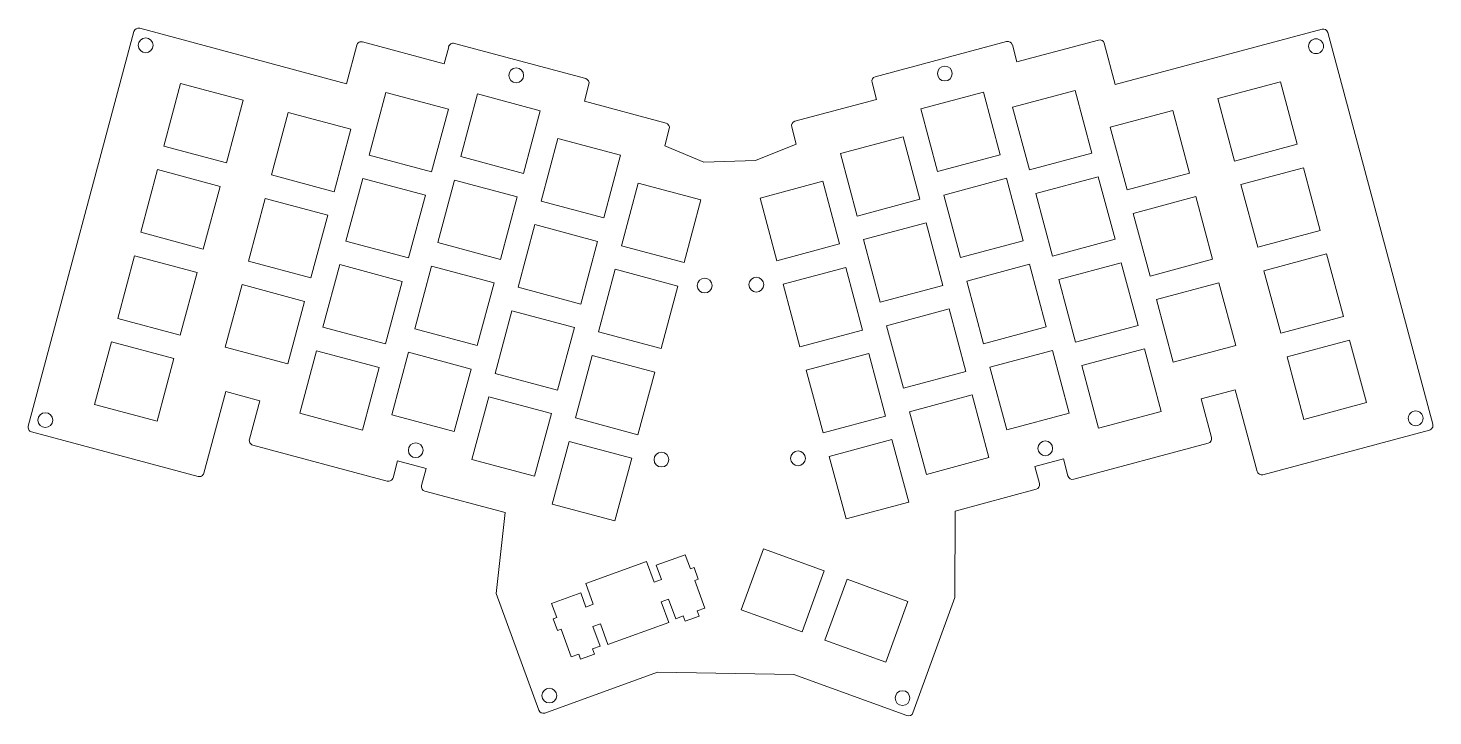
# Model space of a CAD drawing. Header units: millimetres. Extents: x -2 to 298, y 153 to 300.
import ezdxf

# ---------------------------------------------------------------- set-up
doc = ezdxf.new("R2010")
doc.units = ezdxf.units.MM

msp = doc.modelspace()

# ---------------------------------------------------------------- linework, layer by layer
at = {"color": 7, "linetype": 'Continuous', "lineweight": 15}
for p, q in [((20.53, 298.81), (-2.07, 214.48)), ((65.96, 287.67), (21.75, 299.52)), ((274.48, 299.31), (230.28, 287.47)), ((298.14, 214.88), (275.7, 298.61)), ((68.16, 295.91), (65.96, 287.67)), ((86.82, 291.94), (69.39, 296.61)), ((87.8, 295.58), (86.82, 291.94)), ((117.08, 288.76), (89.02, 296.28)), ((207.05, 296.68), (178.99, 289.16)), ((209.25, 292.33), (208.28, 295.97)), ((226.69, 297), (209.25, 292.33)), ((230.28, 287.47), (227.91, 296.3)), ((30.49, 287.7), (26.91, 274.32)), ((43.87, 284.12), (30.49, 287.7)), ((74.36, 285.81), (70.77, 272.43)), ((87.74, 282.22), (74.36, 285.81)), ((93.99, 285.48), (90.41, 272.1)), ((107.37, 281.89), (93.99, 285.48)), ((116.81, 283.91), (117.79, 287.54)), ((178.29, 287.93), (179.26, 284.3)), ((202.08, 285.87), (188.7, 282.29)), ((205.66, 272.49), (202.08, 285.87)), ((221.71, 286.2), (208.34, 282.62)), ((225.3, 272.82), (221.71, 286.2)), ((265.58, 288.09), (252.2, 284.51)), ((269.17, 274.72), (265.58, 288.09)), ((40.28, 270.74), (43.87, 284.12)), ((134.25, 279.23), (116.81, 283.91)), ((179.26, 284.3), (161.82, 279.63)), ((188.7, 282.29), (192.29, 268.91)), ((208.34, 282.62), (211.92, 269.24)), ((252.2, 284.51), (255.79, 271.13)), ((53.49, 281.54), (49.91, 268.16)), ((66.87, 277.95), (53.49, 281.54)), ((84.15, 268.84), (87.74, 282.22)), ((103.78, 268.51), (107.37, 281.89)), ((242.58, 281.93), (229.2, 278.35)), ((246.16, 268.55), (242.58, 281.93)), ((63.29, 264.57), (66.87, 277.95)), ((133.98, 274.38), (134.95, 278.01)), ((161.12, 278.4), (162.09, 274.77)), ((184.91, 276.34), (171.53, 272.75)), ((188.5, 262.96), (184.91, 276.34)), ((229.2, 278.35), (232.79, 264.97)), ((26.91, 274.32), (40.28, 270.74)), ((111.16, 275.95), (107.58, 262.57)), ((124.54, 272.36), (111.16, 275.95)), ((142.34, 270.87), (133.98, 274.38)), ((162.09, 274.77), (153.37, 271.26)), ((255.79, 271.13), (269.17, 274.72)), ((70.77, 272.43), (84.15, 268.84)), ((90.41, 272.1), (103.78, 268.51)), ((120.95, 258.98), (124.54, 272.36)), ((153.37, 271.26), (142.34, 270.87)), ((171.53, 272.75), (175.12, 259.38)), ((192.29, 268.91), (205.66, 272.49)), ((211.92, 269.24), (225.3, 272.82)), ((25.56, 269.3), (21.98, 255.92)), ((38.94, 265.72), (25.56, 269.3)), ((49.91, 268.16), (63.29, 264.57)), ((69.43, 267.41), (65.84, 254.03)), ((82.81, 263.82), (69.43, 267.41)), ((207.01, 267.47), (193.63, 263.88)), ((210.6, 254.09), (207.01, 267.47)), ((226.65, 267.8), (213.27, 264.21)), ((230.23, 254.42), (226.65, 267.8)), ((232.79, 264.97), (246.16, 268.55)), ((270.51, 269.69), (257.13, 266.11)), ((274.1, 256.31), (270.51, 269.69)), ((35.35, 252.34), (38.94, 265.72)), ((89.06, 267.08), (85.48, 253.7)), ((102.44, 263.49), (89.06, 267.08)), ((128.33, 266.42), (124.74, 253.04)), ((141.71, 262.83), (128.33, 266.42)), ((167.74, 266.81), (154.37, 263.22)), ((171.33, 253.43), (167.74, 266.81)), ((257.13, 266.11), (260.72, 252.73)), ((48.56, 263.14), (44.98, 249.76)), ((61.94, 259.55), (48.56, 263.14)), ((79.22, 250.44), (82.81, 263.82)), ((98.86, 250.11), (102.44, 263.49)), ((107.58, 262.57), (120.95, 258.98)), ((138.12, 249.45), (141.71, 262.83)), ((154.37, 263.22), (157.95, 249.84)), ((175.12, 259.38), (188.5, 262.96)), ((193.63, 263.88), (197.22, 250.51)), ((213.27, 264.21), (216.85, 250.84)), ((247.51, 263.53), (234.13, 259.94)), ((251.09, 250.15), (247.51, 263.53)), ((58.36, 246.17), (61.94, 259.55)), ((234.13, 259.94), (237.72, 246.57)), ((21.98, 255.92), (35.35, 252.34)), ((106.23, 257.55), (102.65, 244.17)), ((119.61, 253.96), (106.23, 257.55)), ((189.84, 257.94), (176.47, 254.35)), ((193.43, 244.56), (189.84, 257.94)), ((260.72, 252.73), (274.1, 256.31)), ((65.84, 254.03), (79.22, 250.44)), ((85.48, 253.7), (98.86, 250.11)), ((116.02, 240.58), (119.61, 253.96)), ((124.74, 253.04), (138.12, 249.45)), ((157.95, 249.84), (171.33, 253.43)), ((176.47, 254.35), (180.05, 240.98)), ((197.22, 250.51), (210.6, 254.09)), ((216.85, 250.84), (230.23, 254.42)), ((20.63, 250.9), (17.05, 237.52)), ((34.01, 247.31), (20.63, 250.9)), ((44.98, 249.76), (58.36, 246.17)), ((231.57, 249.4), (218.2, 245.81)), ((235.16, 236.02), (231.57, 249.4)), ((237.72, 246.57), (251.09, 250.15)), ((275.44, 251.29), (262.06, 247.71)), ((279.03, 237.91), (275.44, 251.29)), ((30.42, 233.94), (34.01, 247.31)), ((64.5, 249.01), (60.91, 235.63)), ((77.88, 245.42), (64.5, 249.01)), ((84.13, 248.68), (80.55, 235.3)), ((97.51, 245.09), (84.13, 248.68)), ((123.4, 248.01), (119.81, 234.64)), ((136.78, 244.43), (123.4, 248.01)), ((172.68, 248.41), (159.3, 244.82)), ((176.26, 235.03), (172.68, 248.41)), ((211.94, 249.07), (198.56, 245.48)), ((215.53, 235.69), (211.94, 249.07)), ((262.06, 247.71), (265.65, 234.33)), ((43.63, 244.74), (40.05, 231.36)), ((57.01, 241.15), (43.63, 244.74)), ((74.29, 232.04), (77.88, 245.42)), ((93.92, 231.71), (97.51, 245.09)), ((102.65, 244.17), (116.02, 240.58)), ((133.19, 231.05), (136.78, 244.43)), ((159.3, 244.82), (162.88, 231.44)), ((180.05, 240.98), (193.43, 244.56)), ((198.56, 245.48), (202.15, 232.11)), ((218.2, 245.81), (221.78, 232.44)), ((252.44, 245.13), (239.06, 241.54)), ((256.02, 231.75), (252.44, 245.13)), ((53.42, 227.77), (57.01, 241.15)), ((239.06, 241.54), (242.65, 228.17)), ((17.05, 237.52), (30.42, 233.94)), ((101.3, 239.15), (97.71, 225.77)), ((114.68, 235.56), (101.3, 239.15)), ((194.77, 239.54), (181.39, 235.95)), ((198.36, 226.16), (194.77, 239.54)), ((265.65, 234.33), (279.03, 237.91)), ((60.91, 235.63), (74.29, 232.04)), ((80.55, 235.3), (93.92, 231.71)), ((111.09, 222.18), (114.68, 235.56)), ((119.81, 234.64), (133.19, 231.05)), ((162.88, 231.44), (176.26, 235.03)), ((181.39, 235.95), (184.98, 222.57)), ((202.15, 232.11), (215.53, 235.69)), ((221.78, 232.44), (235.16, 236.02)), ((15.7, 232.5), (12.12, 219.12)), ((29.08, 228.91), (15.7, 232.5)), ((40.05, 231.36), (53.42, 227.77)), ((242.65, 228.17), (256.02, 231.75)), ((280.37, 232.89), (267, 229.31)), ((283.96, 219.51), (280.37, 232.89)), ((25.49, 215.54), (29.08, 228.91)), ((59.57, 230.6), (55.98, 217.23)), ((72.94, 227.02), (59.57, 230.6)), ((79.2, 230.27), (75.62, 216.9)), ((92.58, 226.69), (79.2, 230.27)), ((118.47, 229.61), (114.88, 216.24)), ((131.84, 226.03), (118.47, 229.61)), ((177.6, 230.01), (164.23, 226.42)), ((181.19, 216.63), (177.6, 230.01)), ((216.87, 230.67), (203.49, 227.08)), ((220.46, 217.29), (216.87, 230.67)), ((236.51, 231), (223.13, 227.41)), ((240.09, 217.62), (236.51, 231)), ((267, 229.31), (270.58, 215.93)), ((69.36, 213.64), (72.94, 227.02)), ((88.99, 213.31), (92.58, 226.69)), ((97.71, 225.77), (111.09, 222.18)), ((128.26, 212.65), (131.84, 226.03)), ((164.23, 226.42), (167.81, 213.04)), ((184.98, 222.57), (198.36, 226.16)), ((203.49, 227.08), (207.08, 213.71)), ((223.13, 227.41), (226.71, 214.04)), ((248.65, 220.3), (255.94, 222.26)), ((255.94, 222.26), (260.61, 204.82)), ((35.46, 204.43), (40.13, 221.86)), ((40.13, 221.86), (47.42, 219.91)), ((47.42, 219.91), (45.22, 211.67)), ((96.37, 220.74), (92.78, 207.37)), ((109.75, 217.16), (96.37, 220.74)), ((199.7, 221.14), (186.33, 217.55)), ((203.29, 207.76), (199.7, 221.14)), ((250.86, 212.07), (248.65, 220.3)), ((270.58, 215.93), (283.96, 219.51)), ((12.12, 219.12), (25.49, 215.54)), ((55.98, 217.23), (69.36, 213.64)), ((75.62, 216.9), (88.99, 213.31)), ((106.16, 203.78), (109.75, 217.16)), ((114.88, 216.24), (128.26, 212.65)), ((167.81, 213.04), (181.19, 216.63)), ((186.33, 217.55), (189.91, 204.17)), ((207.08, 213.71), (220.46, 217.29)), ((226.71, 214.04), (240.09, 217.62)), ((-1.36, 213.26), (34.23, 203.72)), ((261.84, 204.11), (297.43, 213.65)), ((45.92, 210.45), (74.68, 202.74)), ((113.54, 211.21), (109.95, 197.84)), ((126.92, 207.63), (113.54, 211.21)), ((182.53, 211.61), (169.16, 208.02)), ((186.12, 198.23), (182.53, 211.61)), ((221.39, 203.14), (250.15, 210.84)), ((92.78, 207.37), (106.16, 203.78)), ((123.33, 194.25), (126.92, 207.63)), ((169.16, 208.02), (172.74, 194.64)), ((189.91, 204.17), (203.29, 207.76)), ((213.08, 205.84), (219.19, 207.48)), ((219.19, 207.48), (220.16, 203.84)), ((75.91, 203.45), (76.88, 207.08)), ((76.88, 207.08), (82.99, 205.45)), ((82.99, 205.45), (82.02, 201.81)), ((214.06, 202.21), (213.08, 205.84)), ((82.72, 200.59), (99.86, 196)), ((172.74, 194.64), (186.12, 198.23)), ((196.04, 196.34), (213.35, 200.98)), ((99.86, 196), (97.98, 178.71)), ((109.95, 197.84), (123.33, 194.25)), ((196.01, 177.84), (196.04, 196.34)), ((138.38, 187.01), (132.18, 184.75)), ((139.48, 183.97), (138.38, 187.01)), ((155.06, 188.27), (150.32, 175.26)), ((168.07, 183.53), (155.06, 188.27)), ((130.1, 185.56), (117.08, 180.82)), ((131.71, 181.14), (130.1, 185.56)), ((132.18, 184.75), (133.28, 181.72)), ((140.26, 184.26), (139.48, 183.97)), ((141.16, 181.77), (140.26, 184.26)), ((163.33, 170.52), (168.07, 183.53)), ((117.08, 180.82), (118.69, 176.41)), ((133.28, 181.72), (131.71, 181.14)), ((140.39, 181.48), (141.16, 181.77)), ((142.53, 175.59), (140.39, 181.48)), ((172.96, 181.76), (168.22, 168.74)), ((185.97, 177.02), (172.96, 181.76)), ((97.98, 178.71), (107.06, 153.76)), ((116.01, 178.87), (109.81, 176.61)), ((117.12, 175.83), (116.01, 178.87)), ((133.23, 176.96), (134.8, 177.53)), ((134.8, 177.53), (136.33, 173.34)), ((187.04, 153.22), (196.01, 177.84)), ((109.81, 176.61), (110.92, 173.58)), ((118.69, 176.41), (117.12, 175.83)), ((134.84, 172.54), (133.23, 176.96)), ((140.91, 175), (142.53, 175.59)), ((141.32, 173.87), (140.91, 175)), ((150.32, 175.26), (163.33, 170.52)), ((181.23, 164.01), (185.97, 177.02)), ((110.92, 173.58), (110.14, 173.29)), ((110.14, 173.29), (111.05, 170.8)), ((118.64, 171.65), (120.22, 172.22)), ((120.17, 167.45), (118.64, 171.65)), ((120.22, 172.22), (121.82, 167.81)), ((121.82, 167.81), (134.84, 172.54)), ((136.33, 173.34), (137.95, 173.93)), ((137.95, 173.93), (138.36, 172.8)), ((138.36, 172.8), (141.32, 173.87)), ((111.05, 170.8), (111.82, 171.09)), ((111.82, 171.09), (113.97, 165.19)), ((168.22, 168.74), (181.23, 164.01)), ((113.97, 165.19), (115.59, 165.78)), ((115.59, 165.78), (116, 164.66)), ((116, 164.66), (118.96, 165.73)), ((118.55, 166.86), (120.17, 167.45)), ((118.96, 165.73), (118.55, 166.86)), ((108.34, 153.17), (132.44, 161.93)), ((132.44, 161.93), (161.57, 161.43)), ((161.57, 161.43), (185.76, 152.62))]:
    msp.add_line(p, q, dxfattribs=at)
for centre, radius in [((23.04, 295.88), 1.58), ((273.2, 295.68), 1.59), ((193.85, 289.84), 1.58), ((102.23, 289.45), 1.58), ((153.55, 244.72), 1.58), ((142.52, 244.53), 1.58), ((1.57, 215.77), 1.58), ((294.5, 216.16), 1.59), ((80.76, 209.34), 1.58), ((215.31, 209.73), 1.58), ((133.28, 207.34), 1.58), ((162.47, 207.6), 1.58), ((109.3, 156.9), 1.58), ((184.8, 156.36), 1.58)]:
    msp.add_circle(centre, radius, dxfattribs=at)
for centre, start, end in [((21.49, 298.55), 75.0001, 165.0001), ((274.74, 298.35), 15.0004, 105.0004), ((69.13, 295.65), 74.9945, 164.9977), ((88.76, 295.32), 74.9945, 164.9961), ((207.31, 295.71), 15.0015, 105.0015), ((226.95, 296.04), 14.9975, 104.9975), ((116.82, 287.8), 344.9961, 74.9945), ((179.25, 288.19), 105.0015, 194.992), ((162.08, 278.66), 104.9975, 194.9975), ((133.99, 278.27), 344.9961, 74.9945), ((-1.1, 214.22), 165.0001, 255.0013), ((297.18, 214.62), 284.9975, 15.0004), ((46.18, 211.42), 165.0022, 255.0025), ((249.89, 211.81), 284.9975, 14.9975), ((34.49, 204.69), 255.0013, 345.0013), ((261.58, 205.08), 194.9975, 284.9975), ((74.94, 203.71), 255.0025, 345.0025), ((82.98, 201.55), 165.0025, 255.0025), ((213.09, 201.95), 285.0015, 15.0015), ((221.13, 204.1), 195.0015, 284.9975), ((108, 154.11), 199.9944, 289.9944), ((186.1, 153.56), 250.0028, 339.9964)]:
    msp.add_arc(centre, 1, start, end, dxfattribs=at)

doc.saveas('drawing.dxf')
